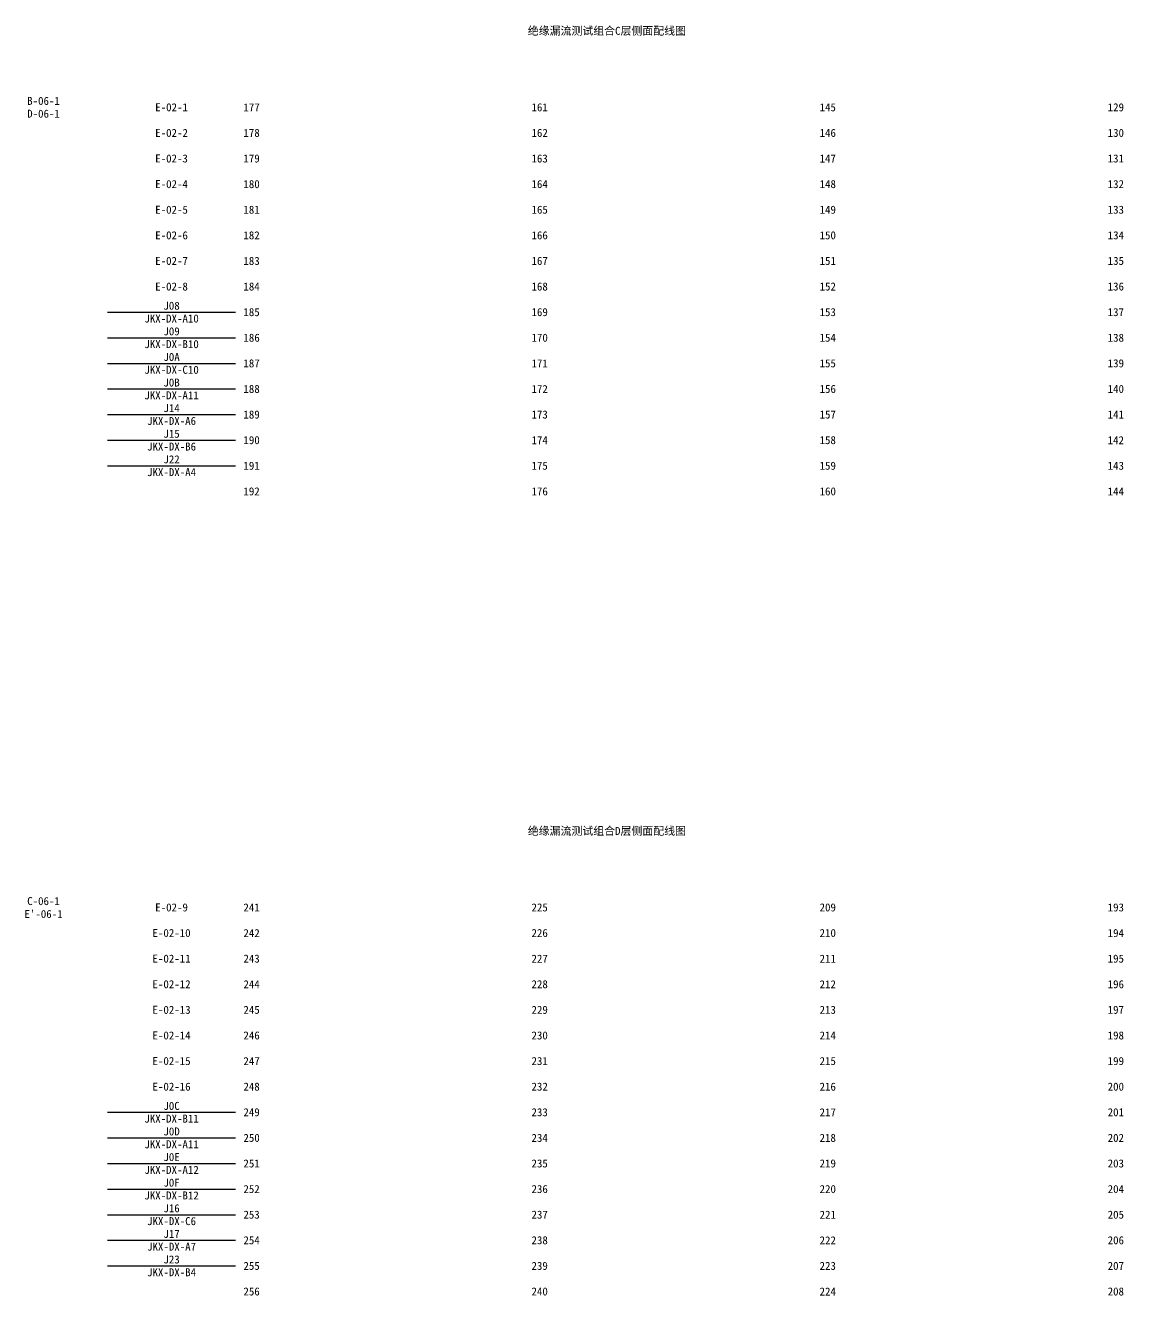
# Model space of a CAD drawing. Header units: millimetres. Extents: x 760 to 2014, y -130 to 4186.
# Drawn here: x 1602.3 to 1945.4, y 2788.7 to 3185.6 of the extents above; entities that cross this region are included whole.
import ezdxf
from ezdxf.enums import TextEntityAlignment as Align

# ---------------------------------------------------------------- set-up
doc = ezdxf.new("R2010")
doc.units = ezdxf.units.MM
doc.styles.get("Standard").update_dxf_attribs({"font": ''})
doc.styles.get('Standard').set_extended_font_data('SimSun')

# ---------------------------------------------------------------- blocks, each defined once
blk = doc.blocks.new('接口架—C层—配线端子')
for p, q in [((88, 76), (128, 76)), ((88, 68), (128, 68)), ((88, 60), (128, 60)), ((88, 52), (128, 52)), ((88, 44), (128, 44)), ((88, 36), (128, 36)), ((88, 28), (128, 28))]:
    blk.add_line(p, q)
for s, p in [('绝缘漏流测试组合C层侧面配线图', (244, 164)), ('B-06-1', (68, 142)), ('D-06-1', (68, 138)), ('E-02-1', (108, 140)), ('177', (133, 140)), ('161', (223, 140)), ('145', (313, 140)), ('129', (403, 140)), ('E-02-2', (108, 132)), ('178', (133, 132)), ('162', (223, 132)), ('146', (313, 132)), ('130', (403, 132)), ('E-02-3', (108, 124)), ('179', (133, 124)), ('163', (223, 124)), ('147', (313, 124)), ('131', (403, 124)), ('E-02-4', (108, 116)), ('180', (133, 116)), ('164', (223, 116)), ('148', (313, 116)), ('132', (403, 116)), ('E-02-5', (108, 108)), ('181', (133, 108)), ('165', (223, 108)), ('149', (313, 108)), ('133', (403, 108)), ('E-02-6', (108, 100)), ('182', (133, 100)), ('166', (223, 100)), ('150', (313, 100)), ('134', (403, 100)), ('E-02-7', (108, 92)), ('183', (133, 92)), ('167', (223, 92)), ('151', (313, 92)), ('135', (403, 92)), ('E-02-8', (108, 84)), ('184', (133, 84)), ('168', (223, 84)), ('152', (313, 84)), ('136', (403, 84)), ('J08', (108, 78)), ('185', (133, 76)), ('169', (223, 76)), ('153', (313, 76)), ('137', (403, 76)), ('J09', (108, 70)), ('186', (133, 68)), ('170', (223, 68)), ('154', (313, 68)), ('138', (403, 68)), ('J0A', (108, 62)), ('187', (133, 60)), ('171', (223, 60)), ('155', (313, 60)), ('139', (403, 60)), ('J0B', (108, 54)), ('188', (133, 52)), ('172', (223, 52)), ('156', (313, 52)), ('140', (403, 52)), ('J14', (108, 46)), ('189', (133, 44)), ('173', (223, 44)), ('157', (313, 44)), ('141', (403, 44)), ('J15', (108, 38)), ('190', (133, 36)), ('174', (223, 36)), ('158', (313, 36)), ('142', (403, 36)), ('J22', (108, 30)), ('191', (133, 28)), ('175', (223, 28)), ('159', (313, 28)), ('143', (403, 28)), ('192', (133, 20)), ('176', (223, 20)), ('160', (313, 20)), ('144', (403, 20))]:
    blk.add_text(s, height=2.5).set_placement(p, align=Align.MIDDLE)
at = {"color": 6}
for s, p in [('JKX-DX-A10', (108, 74)), ('JKX-DX-B10', (108, 66)), ('JKX-DX-C10', (108, 58)), ('JKX-DX-A11', (108, 50)), ('JKX-DX-A6', (108, 42)), ('JKX-DX-B6', (108, 34)), ('JKX-DX-A4', (108, 26))]:
    blk.add_text(s, height=2.5, dxfattribs=at).set_placement(p, align=Align.MIDDLE)
blk = doc.blocks.new('接口架—D层—配线端子')
for p, q in [((88, 76), (128, 76)), ((88, 68), (128, 68)), ((88, 60), (128, 60)), ((88, 52), (128, 52)), ((88, 44), (128, 44)), ((88, 36), (128, 36)), ((88, 28), (128, 28))]:
    blk.add_line(p, q)
for s, p in [('绝缘漏流测试组合D层侧面配线图', (244, 164)), ('C-06-1', (68, 142)), ("E'-06-1", (68, 138)), ('E-02-9', (108, 140)), ('241', (133, 140)), ('225', (223, 140)), ('209', (313, 140)), ('193', (403, 140)), ('E-02-10', (108, 132)), ('242', (133, 132)), ('226', (223, 132)), ('210', (313, 132)), ('194', (403, 132)), ('E-02-11', (108, 124)), ('243', (133, 124)), ('227', (223, 124)), ('211', (313, 124)), ('195', (403, 124)), ('E-02-12', (108, 116)), ('244', (133, 116)), ('228', (223, 116)), ('212', (313, 116)), ('196', (403, 116)), ('E-02-13', (108, 108)), ('245', (133, 108)), ('229', (223, 108)), ('213', (313, 108)), ('197', (403, 108)), ('E-02-14', (108, 100)), ('246', (133, 100)), ('230', (223, 100)), ('214', (313, 100)), ('198', (403, 100)), ('E-02-15', (108, 92)), ('247', (133, 92)), ('231', (223, 92)), ('215', (313, 92)), ('199', (403, 92)), ('E-02-16', (108, 84)), ('248', (133, 84)), ('232', (223, 84)), ('216', (313, 84)), ('200', (403, 84)), ('J0C', (108, 78)), ('249', (133, 76)), ('233', (223, 76)), ('217', (313, 76)), ('201', (403, 76)), ('J0D', (108, 70)), ('250', (133, 68)), ('234', (223, 68)), ('218', (313, 68)), ('202', (403, 68)), ('J0E', (108, 62)), ('251', (133, 60)), ('235', (223, 60)), ('219', (313, 60)), ('203', (403, 60)), ('J0F', (108, 54)), ('252', (133, 52)), ('236', (223, 52)), ('220', (313, 52)), ('204', (403, 52)), ('J16', (108, 46)), ('253', (133, 44)), ('237', (223, 44)), ('221', (313, 44)), ('205', (403, 44)), ('J17', (108, 38)), ('254', (133, 36)), ('238', (223, 36)), ('222', (313, 36)), ('206', (403, 36)), ('J23', (108, 30)), ('255', (133, 28)), ('239', (223, 28)), ('223', (313, 28)), ('207', (403, 28)), ('256', (133, 20)), ('240', (223, 20)), ('224', (313, 20)), ('208', (403, 20))]:
    blk.add_text(s, height=2.5).set_placement(p, align=Align.MIDDLE)
at = {"color": 6}
for s, p in [('JKX-DX-B11', (108, 74)), ('JKX-DX-A11', (108, 66)), ('JKX-DX-A12', (108, 58)), ('JKX-DX-B12', (108, 50)), ('JKX-DX-C6', (108, 42)), ('JKX-DX-A7', (108, 34)), ('JKX-DX-B4', (108, 26))]:
    blk.add_text(s, height=2.5, dxfattribs=at).set_placement(p, align=Align.MIDDLE)

msp = doc.modelspace()

# ---------------------------------------------------------------- block references
for name, p in [('接口架—C层—配线端子', (1540, 3020)), ('接口架—D层—配线端子', (1540, 2770))]:
    msp.add_blockref(name, p)

doc.saveas('drawing.dxf')
